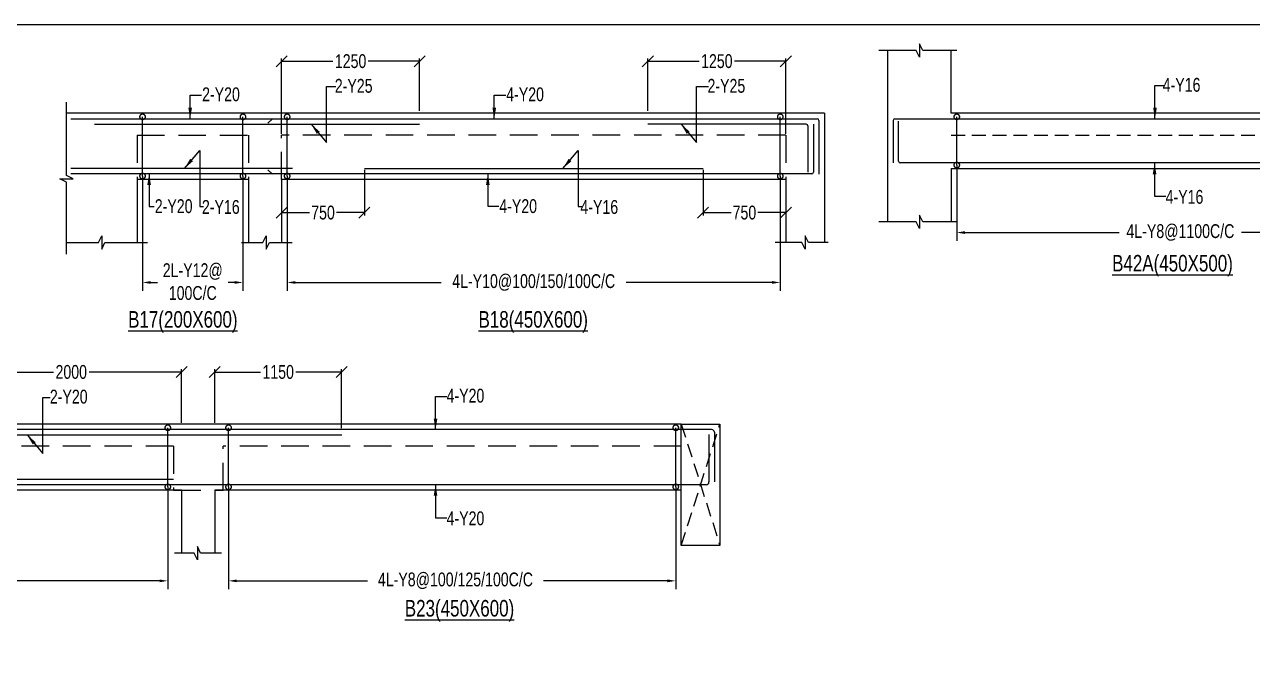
# Model space of a CAD drawing. Header units: millimetres. Extents: x 31347440 to 31744305, y -21457036 to -21063618.
# Drawn here: x 31663781 to 31674906, y -21127756 to -21121868 of the extents above; entities that cross this region are included whole.
import ezdxf

# ---------------------------------------------------------------- set-up
doc = ezdxf.new("R2010")
doc.units = ezdxf.units.MM
doc.header["$LTSCALE"] = 1000
doc.header["$MEASUREMENT"] = 0
doc.header["$PDMODE"] = 3
for name, pattern in [('CONTINOUS', [0]), ('CONTINU', [0]), ('HIDDEN', [0.375, 0.25, -0.125])]:
    doc.linetypes.add(name, pattern=pattern)
for name, color, linetype in [('-S-ARROW', 253, 'Continuous'), ('-S-MISC', 8, 'Continuous'), ('-S-STIRUP', 11, 'Continuous'), ('-STR-BEAM', 7, 'CONTINU'), ('-STR-COLUMN', 5, 'HIDDEN'), ('-STR-REINF', 3, 'Continuous'), ('-STR-RF-DIM', 8, 'CONTINOUS'), ('-STR-TEXT', 6, 'Continuous'), ('S-BEAM', 7, 'Continuous'), ('SEC TEXT', 9, 'Continuous'), ('SLAB LINE', 254, 'HIDDEN')]:
    doc.layers.add(name, color=color, linetype=linetype)
doc.styles.add('BEAM-LS', font='romans.shx', dxfattribs={"width": 0.8})
doc.styles.add('SOBHA', font='swisscl.ttf')
doc.styles.add('sobha.sed', font='swisscl.ttf')
doc.dimstyles.new('S-50', dxfattribs={"dimscale": 50, "dimtxt": 2.5, "dimasz": 2, "dimexe": 0.5, "dimexo": 0.25, "dimgap": 0.25, "dimtad": 0, "dimdec": 0, "dimrnd": 0.0005, "dimzin": 0, "dimdsep": 46, "dimtxsty": 'sobha.sed', "dimblk": 'OBLIQUE', "dimcen": 0.09, "dimclrd": 8, "dimclre": 8, "dimclrt": 6, "dimadec": 0, "dimazin": 0, "dimtfac": 1, "dimtdec": 0, "dimtofl": 0, "dimtmove": 2, "dimatfit": 3, "dimfxl": 0.18, "dimtolj": 1, "dimtzin": 0, "dimlwd": -1, "dimlwe": -1, "dimarcsym": 0})
doc.dimstyles.new('S-DIM50', dxfattribs={"dimscale": 50, "dimtxt": 2.5, "dimasz": 1.5, "dimexe": 1.5, "dimexo": 1, "dimgap": 0.5, "dimtad": 0, "dimdec": 0, "dimzin": 0, "dimdsep": 46, "dimtxsty": 'SOBHA', "dimcen": 0.09, "dimclrd": 256, "dimclre": 256, "dimclrt": 6, "dimadec": 5, "dimazin": 0, "dimtfac": 1, "dimtdec": 0, "dimtofl": 0, "dimtmove": 0, "dimatfit": 3, "dimfxl": 0.18, "dimtolj": 1, "dimtzin": 0, "dimlwd": -1, "dimlwe": -1, "dimarcsym": 0})
doc.dimstyles.new('STIRUP', dxfattribs={"dimscale": 50, "dimtxt": 2.5, "dimasz": 2.2, "dimexe": 0, "dimexo": 0, "dimgap": 0.5, "dimtad": 0, "dimdec": 0, "dimzin": 0, "dimdsep": 46, "dimtxsty": 'BEAM-LS', "dimblk": 'DOTSMALL', "dimcen": 0.09, "dimclrd": 256, "dimclre": 256, "dimclrt": 256, "dimadec": 5, "dimazin": 0, "dimtfac": 1, "dimtdec": 0, "dimtofl": 0, "dimtmove": 0, "dimatfit": 3, "dimldrblk": 'DOTSMALL', "dimfxl": 0, "dimfxlon": 1, "dimtolj": 1, "dimtzin": 0, "dimlwd": -1, "dimlwe": -1, "dimarcsym": 0})

# ---------------------------------------------------------------- blocks, each defined once
blk = doc.blocks.new('_DotSmall')
at = {"color": 0, "linetype": 'ByBlock', "const_width": 0.5}
blk.add_lwpolyline([(-0.0625, 0, 1), (0.0625, 0, 1)], format="xyb", close=True, dxfattribs=at)
blk = doc.blocks.new('*D16')
at = {"layer": '-S-STIRUP', "ltscale": 100, "transparency": 16777216}
blk.add_line((31670628, -21123241), (31670628, -21122704), dxfattribs=at)
at = {"layer": 'Defpoints', "color": 0, "linetype": 'CONTINU', "ltscale": 100, "transparency": 16777216}
for p in [(31670628, -21122704), (31670628, -21122704), (31670628, -21123241)]:
    blk.add_point(p, dxfattribs=at)
at = {"layer": '-S-STIRUP', "linetype": 'CONTINU', "ltscale": 100, "transparency": 16777216, "xscale": 100, "yscale": 100, "zscale": 100}
for p, rotation in [((31670628, -21122704), 90), ((31670628, -21123241), 270)]:
    blk.add_blockref('_DotSmall', p, dxfattribs=dict(at, rotation=rotation))
blk = doc.blocks.new('_OBLIQUE')
at = {"color": 0, "linetype": 'ByBlock'}
blk.add_line((-0.5, -0.5), (0.5, 0.5), dxfattribs=at)
blk = doc.blocks.new('*D17')
at = {"layer": '-S-STIRUP', "ltscale": 100, "transparency": 16777216}
blk.add_line((31666160, -21123241), (31666160, -21122704), dxfattribs=at)
at = {"layer": 'Defpoints', "color": 0, "linetype": 'CONTINU', "ltscale": 100, "transparency": 16777216}
for p in [(31666160, -21122704), (31666160, -21122704), (31666160, -21123241)]:
    blk.add_point(p, dxfattribs=at)
at = {"layer": '-S-STIRUP', "linetype": 'CONTINU', "ltscale": 100, "transparency": 16777216, "xscale": 100, "yscale": 100, "zscale": 100}
for p, rotation in [((31666160, -21122704), 90), ((31666160, -21123241), 270)]:
    blk.add_blockref('_DotSmall', p, dxfattribs=dict(at, rotation=rotation))
blk = doc.blocks.new('*D18')
at = {"layer": '-S-STIRUP', "ltscale": 100, "transparency": 16777216}
blk.add_line((31665760, -21123241), (31665760, -21122704), dxfattribs=at)
at = {"layer": 'Defpoints', "color": 0, "linetype": 'CONTINU', "ltscale": 100, "transparency": 16777216}
for p in [(31665760, -21122704), (31665760, -21122704), (31665760, -21123241)]:
    blk.add_point(p, dxfattribs=at)
at = {"layer": '-S-STIRUP', "linetype": 'CONTINU', "ltscale": 100, "transparency": 16777216, "xscale": 100, "yscale": 100, "zscale": 100}
for p, rotation in [((31665760, -21122704), 90), ((31665760, -21123241), 270)]:
    blk.add_blockref('_DotSmall', p, dxfattribs=dict(at, rotation=rotation))
blk = doc.blocks.new('*D19')
at = {"layer": '-S-STIRUP', "ltscale": 100, "transparency": 16777216}
blk.add_line((31664850, -21123241), (31664850, -21122704), dxfattribs=at)
at = {"layer": 'Defpoints', "color": 0, "linetype": 'CONTINU', "ltscale": 100, "transparency": 16777216}
for p in [(31664850, -21122704), (31664850, -21122704), (31664850, -21123241)]:
    blk.add_point(p, dxfattribs=at)
at = {"layer": '-S-STIRUP', "linetype": 'CONTINU', "ltscale": 100, "transparency": 16777216, "xscale": 100, "yscale": 100, "zscale": 100}
for p, rotation in [((31664850, -21122704), 90), ((31664850, -21123241), 270)]:
    blk.add_blockref('_DotSmall', p, dxfattribs=dict(at, rotation=rotation))
blk = doc.blocks.new('*D20')
at = {"layer": '-STR-RF-DIM', "transparency": 16777216}
for p, q in [((31666160, -21123241), (31666160, -21124280)), ((31670628, -21123241), (31670628, -21124280)), ((31666235, -21124205), (31667557, -21124205)), ((31670553, -21124205), (31669231, -21124205))]:
    blk.add_line(p, q, dxfattribs=at)
for points in [[(31666235, -21124192), (31666235, -21124217), (31666160, -21124205)], [(31670553, -21124192), (31670553, -21124217), (31670628, -21124205)]]:
    blk.add_solid(points, dxfattribs=at)
at = {"layer": 'Defpoints', "color": 0, "transparency": 16777216}
for p in [(31666160, -21123241, 0), (31670628, -21123241, 0), (31670628, -21124205)]:
    blk.add_point(p, dxfattribs=at)
at = {"layer": '-STR-RF-DIM', "color": 6, "transparency": 16777216, "insert": (31668394, -21124205), "char_height": 125, "attachment_point": 5, "style": 'SOBHA'}
blk.add_mtext('\\A1;4L-Y10@100/150/100C/C', dxfattribs=at)
blk = doc.blocks.new('*D21')
at = {"layer": '-STR-RF-DIM', "transparency": 16777216}
for p, q in [((31664850, -21123241), (31664850, -21124280)), ((31665760, -21123241), (31665760, -21124280)), ((31664925, -21124205), (31664984, -21124205)), ((31665685, -21124205), (31665625, -21124205))]:
    blk.add_line(p, q, dxfattribs=at)
for points in [[(31664925, -21124192), (31664925, -21124217), (31664850, -21124205)], [(31665685, -21124192), (31665685, -21124217), (31665760, -21124205)]]:
    blk.add_solid(points, dxfattribs=at)
at = {"layer": 'Defpoints', "color": 0, "transparency": 16777216}
for p in [(31664850, -21123241, 0), (31665760, -21123241, 0), (31664850, -21124205)]:
    blk.add_point(p, dxfattribs=at)
at = {"layer": '-STR-RF-DIM', "color": 6, "transparency": 16777216, "char_height": 125, "attachment_point": 5, "style": 'SOBHA'}
for s, insert in [('\\A1;2L-Y12@', (31665305, -21124106)), ('\\A1;100C/C', (31665305, -21124301))]:
    blk.add_mtext(s, dxfattribs=dict(at, insert=insert))
blk = doc.blocks.new('*D320')
at = {"color": 8, "transparency": 16777216}
for p, q in [((31669428, -21122651), (31669428, -21122175)), ((31669428, -21122200), (31669894, -21122200)), ((31670678, -21122200), (31670212, -21122200)), ((31670678, -21122859), (31670678, -21122175))]:
    blk.add_line(p, q, dxfattribs=at)
at = {"layer": 'Defpoints', "color": 0, "transparency": 16777216}
for p in [(31669428, -21122200), (31669428, -21122663, 0), (31670678, -21122871, 0)]:
    blk.add_point(p, dxfattribs=at)
at = {"color": 8, "transparency": 16777216, "xscale": 100, "yscale": 100, "zscale": 100, "rotation": 180}
blk.add_blockref('_OBLIQUE', (31669428, -21122200), dxfattribs=at)
at = {"color": 8, "transparency": 16777216, "xscale": 100, "yscale": 100, "zscale": 100}
blk.add_blockref('_OBLIQUE', (31670678, -21122200), dxfattribs=at)
at = {"color": 6, "transparency": 16777216, "insert": (31670053, -21122200), "char_height": 125, "attachment_point": 5, "style": 'sobha.sed'}
blk.add_mtext('\\A1;1250', dxfattribs=at)
blk = doc.blocks.new('*D321')
at = {"color": 8, "transparency": 16777216}
for p, q in [((31666110, -21122859), (31666110, -21122175)), ((31666110, -21122200), (31666575, -21122200)), ((31667360, -21122200), (31666894, -21122200)), ((31667360, -21122651), (31667360, -21122175))]:
    blk.add_line(p, q, dxfattribs=at)
at = {"layer": 'Defpoints', "color": 0, "transparency": 16777216}
for p in [(31667360, -21122200), (31667360, -21122663, 0), (31666110, -21122871, 0)]:
    blk.add_point(p, dxfattribs=at)
at = {"color": 8, "transparency": 16777216, "xscale": 100, "yscale": 100, "zscale": 100, "rotation": 180}
blk.add_blockref('_OBLIQUE', (31666110, -21122200), dxfattribs=at)
at = {"color": 8, "transparency": 16777216, "xscale": 100, "yscale": 100, "zscale": 100}
blk.add_blockref('_OBLIQUE', (31667360, -21122200), dxfattribs=at)
at = {"color": 6, "transparency": 16777216, "insert": (31666735, -21122200), "char_height": 125, "attachment_point": 5, "style": 'sobha.sed'}
blk.add_mtext('\\A1;1250', dxfattribs=at)
blk = doc.blocks.new('*D322')
at = {"color": 8, "transparency": 16777216}
for p, q in [((31666860, -21123184), (31666860, -21123597)), ((31666110, -21123284), (31666110, -21123597)), ((31666110, -21123572), (31666364, -21123572)), ((31666860, -21123572), (31666606, -21123572))]:
    blk.add_line(p, q, dxfattribs=at)
at = {"layer": 'Defpoints', "color": 0, "transparency": 16777216}
for p in [(31666860, -21123171, 0), (31666110, -21123271, 0), (31666860, -21123572)]:
    blk.add_point(p, dxfattribs=at)
at = {"color": 8, "transparency": 16777216, "xscale": 100, "yscale": 100, "zscale": 100, "rotation": 180}
blk.add_blockref('_OBLIQUE', (31666110, -21123572), dxfattribs=at)
at = {"color": 8, "transparency": 16777216, "xscale": 100, "yscale": 100, "zscale": 100}
blk.add_blockref('_OBLIQUE', (31666860, -21123572), dxfattribs=at)
at = {"color": 6, "transparency": 16777216, "insert": (31666485, -21123572), "char_height": 125, "attachment_point": 5, "style": 'sobha.sed'}
blk.add_mtext('\\A1;750', dxfattribs=at)
blk = doc.blocks.new('*D323')
at = {"color": 8, "transparency": 16777216}
for p, q in [((31669928, -21123184), (31669928, -21123597)), ((31670678, -21123284), (31670678, -21123597)), ((31669928, -21123572), (31670182, -21123572)), ((31670678, -21123572), (31670424, -21123572))]:
    blk.add_line(p, q, dxfattribs=at)
at = {"layer": 'Defpoints', "color": 0, "transparency": 16777216}
for p in [(31669928, -21123171, 0), (31670678, -21123271, 0), (31669928, -21123572)]:
    blk.add_point(p, dxfattribs=at)
at = {"color": 8, "transparency": 16777216, "xscale": 100, "yscale": 100, "zscale": 100, "rotation": 180}
blk.add_blockref('_OBLIQUE', (31669928, -21123572), dxfattribs=at)
at = {"color": 8, "transparency": 16777216, "xscale": 100, "yscale": 100, "zscale": 100}
blk.add_blockref('_OBLIQUE', (31670678, -21123572), dxfattribs=at)
at = {"color": 6, "transparency": 16777216, "insert": (31670303, -21123572), "char_height": 125, "attachment_point": 5, "style": 'sobha.sed'}
blk.add_mtext('\\A1;750', dxfattribs=at)
blk = doc.blocks.new('*D359')
at = {"layer": '-STR-RF-DIM', "transparency": 16777216}
for p, q in [((31676552, -21123084), (31676552, -21123827)), ((31672226, -21123141), (31672226, -21123827)), ((31672301, -21123752), (31673699, -21123752)), ((31676477, -21123752), (31674807, -21123752))]:
    blk.add_line(p, q, dxfattribs=at)
for points in [[(31672301, -21123740), (31672301, -21123765), (31672226, -21123752)], [(31676477, -21123740), (31676477, -21123765), (31676552, -21123752)]]:
    blk.add_solid(points, dxfattribs=at)
at = {"layer": 'Defpoints', "color": 0, "transparency": 16777216}
for p in [(31676552, -21123084, 178587), (31672226, -21123141, 178587), (31672226, -21123752)]:
    blk.add_point(p, dxfattribs=at)
at = {"layer": '-STR-RF-DIM', "color": 6, "transparency": 16777216, "insert": (31674253, -21123752), "char_height": 125, "attachment_point": 5, "style": 'SOBHA'}
blk.add_mtext('\\A1;4L-Y8@1100C/C', dxfattribs=at)
blk = doc.blocks.new('*D361')
at = {"layer": '-S-STIRUP', "ltscale": 100, "transparency": 16777216}
blk.add_line((31672227, -21123141), (31672227, -21122704), dxfattribs=at)
at = {"layer": 'Defpoints', "color": 0, "linetype": 'CONTINU', "ltscale": 100, "transparency": 16777216}
for p in [(31672227, -21122704), (31672227, -21122704), (31672227, -21123141)]:
    blk.add_point(p, dxfattribs=at)
at = {"layer": '-S-STIRUP', "linetype": 'CONTINU', "ltscale": 100, "transparency": 16777216, "xscale": 100, "yscale": 100, "zscale": 100}
for p, rotation in [((31672227, -21122704), 90), ((31672227, -21123141), 270)]:
    blk.add_blockref('_DotSmall', p, dxfattribs=dict(at, rotation=rotation))
blk = doc.blocks.new('*D368')
at = {"layer": '-STR-RF-DIM', "transparency": 16777216}
for p, q in [((31657829, -21126057), (31657829, -21126983)), ((31665079, -21126057), (31665079, -21126983)), ((31657904, -21126908), (31660848, -21126908)), ((31665004, -21126908), (31662522, -21126908))]:
    blk.add_line(p, q, dxfattribs=at)
for points in [[(31657904, -21126896), (31657904, -21126921), (31657829, -21126908)], [(31665004, -21126896), (31665004, -21126921), (31665079, -21126908)]]:
    blk.add_solid(points, dxfattribs=at)
at = {"layer": 'Defpoints', "color": 0, "transparency": 16777216}
for p in [(31657829, -21126057, 0), (31665079, -21126057, 0), (31665079, -21126908)]:
    blk.add_point(p, dxfattribs=at)
at = {"layer": '-STR-RF-DIM', "color": 6, "transparency": 16777216, "insert": (31661685, -21126908), "char_height": 125, "attachment_point": 5, "style": 'SOBHA'}
blk.add_mtext('\\A1;4L-Y10@100/125/100C/C', dxfattribs=at)
blk = doc.blocks.new('*D370')
at = {"layer": '-S-STIRUP', "ltscale": 100, "transparency": 16777216}
blk.add_line((31665079, -21126057), (31665079, -21125521), dxfattribs=at)
at = {"layer": 'Defpoints', "color": 0, "linetype": 'CONTINU', "ltscale": 100, "transparency": 16777216}
for p in [(31665079, -21125521), (31665079, -21125521), (31665079, -21126057)]:
    blk.add_point(p, dxfattribs=at)
at = {"layer": '-S-STIRUP', "linetype": 'CONTINU', "ltscale": 100, "transparency": 16777216, "xscale": 100, "yscale": 100, "zscale": 100}
for p, rotation in [((31665079, -21125521), 90), ((31665079, -21126057), 270)]:
    blk.add_blockref('_DotSmall', p, dxfattribs=dict(at, rotation=rotation))
blk = doc.blocks.new('*D371')
at = {"layer": '-STR-RF-DIM', "transparency": 16777216}
for p, q in [((31665629, -21126057), (31665629, -21126983)), ((31669681, -21126057), (31669681, -21126983)), ((31665704, -21126908), (31666887, -21126908)), ((31669606, -21126908), (31668482, -21126908))]:
    blk.add_line(p, q, dxfattribs=at)
for points in [[(31665704, -21126896), (31665704, -21126921), (31665629, -21126908)], [(31669606, -21126896), (31669606, -21126921), (31669681, -21126908)]]:
    blk.add_solid(points, dxfattribs=at)
at = {"layer": 'Defpoints', "color": 0, "transparency": 16777216}
for p in [(31665629, -21126057, 0), (31669681, -21126057, 0), (31665629, -21126908)]:
    blk.add_point(p, dxfattribs=at)
at = {"layer": '-STR-RF-DIM', "color": 6, "transparency": 16777216, "insert": (31667685, -21126908), "char_height": 125, "attachment_point": 5, "style": 'SOBHA'}
blk.add_mtext('\\A1;4L-Y8@100/125/100C/C', dxfattribs=at)
blk = doc.blocks.new('*D372')
at = {"layer": '-S-STIRUP', "ltscale": 100, "transparency": 16777216}
blk.add_line((31665629, -21126057), (31665629, -21125521), dxfattribs=at)
at = {"layer": 'Defpoints', "color": 0, "linetype": 'CONTINU', "ltscale": 100, "transparency": 16777216}
for p in [(31665629, -21125521), (31665629, -21125521), (31665629, -21126057)]:
    blk.add_point(p, dxfattribs=at)
at = {"layer": '-S-STIRUP', "linetype": 'CONTINU', "ltscale": 100, "transparency": 16777216, "xscale": 100, "yscale": 100, "zscale": 100}
for p, rotation in [((31665629, -21125521), 90), ((31665629, -21126057), 270)]:
    blk.add_blockref('_DotSmall', p, dxfattribs=dict(at, rotation=rotation))
blk = doc.blocks.new('*D373')
at = {"layer": '-S-STIRUP', "ltscale": 100, "transparency": 16777216}
blk.add_line((31669681, -21126057), (31669681, -21125521), dxfattribs=at)
at = {"layer": 'Defpoints', "color": 0, "linetype": 'CONTINU', "ltscale": 100, "transparency": 16777216}
for p in [(31669681, -21125521), (31669681, -21125521), (31669681, -21126057)]:
    blk.add_point(p, dxfattribs=at)
at = {"layer": '-S-STIRUP', "linetype": 'CONTINU', "ltscale": 100, "transparency": 16777216, "xscale": 100, "yscale": 100, "zscale": 100}
for p, rotation in [((31669681, -21125521), 90), ((31669681, -21126057), 270)]:
    blk.add_blockref('_DotSmall', p, dxfattribs=dict(at, rotation=rotation))
blk = doc.blocks.new('*D376')
at = {"color": 8, "transparency": 16777216}
for p, q in [((31663204, -21125575), (31663204, -21124991)), ((31663204, -21125016), (31664043, -21125016)), ((31665204, -21125016), (31664365, -21125016)), ((31665204, -21125475), (31665204, -21124991))]:
    blk.add_line(p, q, dxfattribs=at)
at = {"layer": 'Defpoints', "color": 0, "transparency": 16777216}
for p in [(31665204, -21125016), (31665204, -21125488, 0), (31663204, -21125588, 0)]:
    blk.add_point(p, dxfattribs=at)
at = {"color": 8, "transparency": 16777216, "xscale": 100, "yscale": 100, "zscale": 100, "rotation": 180}
blk.add_blockref('_OBLIQUE', (31663204, -21125016), dxfattribs=at)
at = {"color": 8, "transparency": 16777216, "xscale": 100, "yscale": 100, "zscale": 100}
blk.add_blockref('_OBLIQUE', (31665204, -21125016), dxfattribs=at)
at = {"color": 6, "transparency": 16777216, "insert": (31664204, -21125016), "char_height": 125, "attachment_point": 5, "style": 'sobha.sed'}
blk.add_mtext('\\A1;2000', dxfattribs=at)
blk = doc.blocks.new('*D377')
at = {"color": 8, "transparency": 16777216}
for p, q in [((31665504, -21125475), (31665504, -21124991)), ((31665504, -21125016), (31665920, -21125016)), ((31666654, -21125016), (31666239, -21125016)), ((31666654, -21125525), (31666654, -21124991))]:
    blk.add_line(p, q, dxfattribs=at)
at = {"layer": 'Defpoints', "color": 0, "transparency": 16777216}
for p in [(31665504, -21125016), (31665504, -21125488, 0), (31666654, -21125538, 0)]:
    blk.add_point(p, dxfattribs=at)
at = {"color": 8, "transparency": 16777216, "xscale": 100, "yscale": 100, "zscale": 100, "rotation": 180}
blk.add_blockref('_OBLIQUE', (31665504, -21125016), dxfattribs=at)
at = {"color": 8, "transparency": 16777216, "xscale": 100, "yscale": 100, "zscale": 100}
blk.add_blockref('_OBLIQUE', (31666654, -21125016), dxfattribs=at)
at = {"color": 6, "transparency": 16777216, "insert": (31666079, -21125016), "char_height": 125, "attachment_point": 5, "style": 'sobha.sed'}
blk.add_mtext('\\A1;1150', dxfattribs=at)

msp = doc.modelspace()

# ---------------------------------------------------------------- linework, layer by layer
at = {"layer": '-S-MISC', "linetype": 'ByBlock', "ltscale": 1000, "elevation": 0}
for points in [[(31672227, -21122103.2), (31671919.4, -21122103.2), (31671889.5, -21122043.5), (31671889.5, -21122163.7), (31671859.6, -21122103.2), (31671521, -21122103.4)], [(31664160, -21123947.1), (31664159.6, -21123294.9), (31664099.9, -21123265.1), (31664220.1, -21123265.1), (31664159.6, -21123235.2), (31664159.7, -21122571.4)], [(31672225.4, -21123656), (31671919.4, -21123656), (31671889.5, -21123596.3), (31671889.5, -21123716.5), (31671859.6, -21123656), (31671521, -21123656.2)], [(31664159.9, -21123842.1), (31664450.1, -21123841.4), (31664479.9, -21123781.8), (31664479.9, -21123901.9), (31664509.8, -21123841.4), (31664895.7, -21123842.3)], [(31665747.3, -21123842.3), (31665939.5, -21123841.9), (31665969.4, -21123782.2), (31665969.4, -21123902.4), (31665999.2, -21123841.9), (31666205.7, -21123842.3)], [(31671060.7, -21123842.3), (31670882.8, -21123842.3), (31670853, -21123782.6), (31670853, -21123902.8), (31670823.1, -21123842.3), (31670582.1, -21123842.3)], [(31665566.7, -21126658.4), (31665376.5, -21126658), (31665346.7, -21126598.3), (31665346.7, -21126718.5), (31665316.8, -21126658), (31665139.8, -21126658.4)]]:
    msp.add_lwpolyline(points, dxfattribs=at)
at = {"layer": '-STR-BEAM'}
for p, q in [((31671028, -21122671.4, 0), (31664159.7, -21122671.4, 0)), ((31676602, -21122671.4, 0), (31672177, -21122671.4, 0)), ((31665809.9, -21123271.4, 0), (31664799.9, -21123271.4, 0)), ((31670677.9, -21123271.4, 0), (31666109.9, -21123271.4, 0)), ((31669731.1, -21125487.5, 0), (31657404.2, -21125487.5, 0)), ((31665204.2, -21126087.5, 0), (31657704.2, -21126087.5, 0)), ((31669731.1, -21126087.5, 0), (31665504.2, -21126087.5, 0))]:
    msp.add_line(p, q, dxfattribs=at)
at = {"layer": '-STR-BEAM', "elevation": 0}
for points in [[(31679606.4, -21150567.8), (31644306.4, -21150567.8), (31644306.4, -21121867.8), (31679606.4, -21121867.8)], [(31669731.1, -21125487.5), (31670081.1, -21125487.5), (31670081.1, -21126587.5), (31669731.1, -21126587.5)]]:
    msp.add_lwpolyline(points, close=True, dxfattribs=at)
msp.add_lwpolyline([(31672177, -21123171.4), (31676602, -21123171.4)], dxfattribs=at)
at = {"layer": '-STR-COLUMN', "linetype": 'Continuous', "ltscale": 10}
for p, q in [((31671602, -21123656.1, 0), (31671602, -21122103.2, 0)), ((31672177, -21122671.4, 0), (31672177, -21122103.2, 0)), ((31671028, -21122671.4, 0), (31671028, -21123842.3, 0)), ((31672177, -21123171.4, 0), (31672177, -21123656, 0)), ((31664799.9, -21123271.4, 0), (31664799.9, -21123842.3, 0)), ((31665809.9, -21123271.4, 0), (31665809.9, -21123842.3, 0)), ((31666109.9, -21123271.4, 0), (31666109.9, -21123842.3, 0)), ((31670677.9, -21123271.4, 0), (31670677.9, -21123842.3, 0)), ((31665204.2, -21126087.5, 0), (31665204.2, -21126658.4, 0)), ((31665504.2, -21126087.5, 0), (31665504.2, -21126658.4, 0))]:
    msp.add_line(p, q, dxfattribs=at)
at = {"layer": '-STR-REINF', "ltscale": 10}
for p, q in [((31664199.9, -21122721.4, 0), (31670963, -21122721.4, 0)), ((31665986.1, -21122761.4, 0), (31666026.1, -21122721.4, 0)), ((31670978, -21122736.4, 0), (31670978, -21123222, 0)), ((31671652, -21122736.4, 0), (31671652, -21123122, 0)), ((31671667, -21122721.4, 0), (31676886.7, -21122721.4, 0)), ((31671700, -21123106.4, 0), (31671700, -21122744.4, 0)), ((31664413.6, -21122771.4, 0), (31667359.9, -21122771.4, 0)), ((31670863, -21122771.4, 0), (31669427.9, -21122771.4, 0)), ((31670878, -21122786.4, 0), (31670878, -21123206.4, 0)), ((31670928, -21122771.4, 0), (31670928, -21123206.4, 0)), ((31666209.9, -21123171.4, 0), (31664199.9, -21123171.4, 0)), ((31665986.1, -21123184.1, 0), (31666026.1, -21123224.1, 0)), ((31666859.9, -21123171.4, 0), (31669927.9, -21123171.4, 0)), ((31676836.7, -21123121.4, 0), (31671715, -21123121.4, 0)), ((31670913, -21123221.4, 0), (31664199.9, -21123221.4, 0)), ((31670006.1, -21125537.5, 0), (31657479.2, -21125537.5, 0)), ((31666654.2, -21125587.5, 0), (31663204.2, -21125587.5, 0)), ((31669981.1, -21125582.6, 0), (31669981.1, -21126012.5, 0)), ((31670031.1, -21125562.5, 0), (31670031.1, -21126012.5, 0)), ((31669956.1, -21126037.5, 0), (31657529.2, -21126037.5, 0)), ((31657629.2, -21125987.5, 0), (31665129.2, -21125987.5, 0))]:
    msp.add_line(p, q, dxfattribs=at)
for centre, radius, start, end in [((31670963, -21122736.4, 0), 15, 0, 90), ((31671667, -21122736.4, 0), 15, 90, 180), ((31670863, -21122786.4, 0), 15, 0, 90), ((31671715, -21123106.4, 0), 15, 180, 270), ((31670913, -21123206.4, 0), 15, 270, 0), ((31669956.1, -21126012.5, 0), 25, 270, 0)]:
    msp.add_arc(centre, radius, start, end, dxfattribs=at)
at = {"layer": '-STR-REINF', "ltscale": 10, "extrusion": (-3.52944e-08, 0, 1)}
msp.add_arc((31670006.1, -21125562.5, -1.1), 25, 0, 90, dxfattribs=at)
at = {"layer": 'S-BEAM', "linetype": 'HIDDEN', "ltscale": 0.5}
for p, q in [((31669731.1, -21126587.5, 0), (31670081.1, -21125487.5, 0)), ((31669731.1, -21125487.5, 0), (31670081.1, -21126587.5, 0))]:
    msp.add_line(p, q, dxfattribs=at)
at = {"layer": 'SLAB LINE', "color": 8, "linetype": 'HIDDEN'}
for p, q in [((31664799.9, -21122871.4, 0), (31664799.9, -21123271.4, 0)), ((31665809.9, -21122871.4, 0), (31665809.9, -21123271.4, 0)), ((31670677.9, -21122871.4, 0), (31666109.9, -21122871.4, 0)), ((31666109.9, -21123271.4, 0), (31666109.9, -21122871.4, 0)), ((31670677.9, -21122871.4, 0), (31670677.9, -21123271.4, 0)), ((31665129.2, -21125687.5, 0), (31657779.2, -21125687.5, 0)), ((31669731.1, -21125687.5, 0), (31665579.2, -21125687.5, 0))]:
    msp.add_line(p, q, dxfattribs=at)
at = {"layer": 'SLAB LINE', "color": 8, "linetype": 'HIDDEN', "ltscale": 0.5}
msp.add_line((31672177, -21122871.4, 0), (31676602, -21122871.4, 0), dxfattribs=at)
at = {"layer": 'SLAB LINE', "color": 8, "linetype": 'HIDDEN', "elevation": 0}
for points in [[(31664799.9, -21122871.4), (31665809.9, -21122871.4)], [(31665129.2, -21125687.5), (31665129.2, -21126087.5), (31665579.2, -21126087.5), (31665579.2, -21125687.5)]]:
    msp.add_lwpolyline(points, dxfattribs=at)

# ---------------------------------------------------------------- texts
at = {"layer": '-STR-TEXT', "color": 6, "style": 'SOBHA'}
for s, p in [('2-Y25', (31666592.1, -21122485.5, 0)), ('2-Y25', (31669968.6, -21122485.5, 0)), ('4-Y16', (31674092.6, -21122476.5, 0)), ('4-Y16', (31674119, -21123491.4, 0)), ('2-Y16', (31665388.1, -21123583, 0)), ('4-Y16', (31668817.1, -21123583, 0)), ('2-Y20', (31664010.4, -21125301.6, 0)), ('4-Y20', (31667604.6, -21125292.7, 0)), ('4-Y20', (31667604.6, -21126403.8, 0))]:
    msp.add_text(s, height=125, dxfattribs=at).set_placement(p)
at = {"layer": '-STR-TEXT', "color": 6, "char_height": 125, "style": 'SOBHA'}
for s, insert, attachment_point in [('\\A1;2-Y20', (31665389.8, -21122437.1, 0), 1), ('\\A1;4-Y20', (31668144.9, -21122437.1, 0), 1), ('\\A1;2-Y20', (31664961.2, -21123577.7, 0), 7), ('\\A1;4-Y20', (31668082.3, -21123577.1, 0), 7)]:
    msp.add_mtext(s, dxfattribs=dict(at, insert=insert, attachment_point=attachment_point))
at = {"layer": 'SEC TEXT', "color": 4, "linetype": 'ByBlock', "style": 'sobha.sed'}
for s, rotation, p in [('%%UB42A(450X500)', 0.01072, (31673634.2, -21124105.3, 0)), ('%%UB17(200X600)', 0.01072, (31664719.4, -21124614.1, 0)), ('%%UB18(450X600)', 0.01072, (31667893.9, -21124614.1, 0)), ('%%UB23(450X600)', 359.98928, (31667226, -21127231.6, 0))]:
    msp.add_text(s, height=150, rotation=rotation, dxfattribs=at).set_placement(p)

# ---------------------------------------------------------------- dimensions: what is measured, and where the dimension line sits
at = {"layer": '-S-STIRUP', "linetype": 'CONTINU', "ltscale": 100}
for base, p1, p2, picture, middle in [((31664849.9, -21122704.4, 0), (31664849.9, -21123241.1, 0), (31664849.9, -21122704.4, 0), '*D19', (31664849.9, -21122972.7, 0)), ((31665759.9, -21122704.4, 0), (31665759.9, -21123241.1, 0), (31665759.9, -21122704.4, 0), '*D18', (31665759.9, -21122972.7, 0)), ((31666159.9, -21122704.4, 0), (31666159.9, -21123241.1, 0), (31666159.9, -21122704.4, 0), '*D17', (31666159.9, -21122972.7, 0)), ((31670628.1, -21122704.4, 178586.6), (31670628.1, -21123241.1, 178586.6), (31670628.1, -21122704.4, 178586.6), '*D16', (31670628.1, -21122972.7, 178586.6)), ((31672226.8, -21122704.4, 178586.6), (31672226.8, -21123141.1, 178586.6), (31672226.8, -21122704.4, 178586.6), '*D361', (31672226.8, -21122922.7, 178586.6)), ((31665079.2, -21125520.5, 0), (31665079.2, -21126057.2, 0), (31665079.2, -21125520.5, 0), '*D370', (31665079.2, -21125788.9, 0)), ((31665629.2, -21125520.5, 0), (31665629.2, -21126057.2, 0), (31665629.2, -21125520.5, 0), '*D372', (31665629.2, -21125788.9, 0)), ((31669681.1, -21125520.5, 0), (31669681.1, -21126057.2, 0), (31669681.1, -21125520.5, 0), '*D373', (31669681.1, -21125788.9, 0))]:
    dim = msp.add_linear_dim(base=base, p1=p1, p2=p2, angle=90, text=' ', dimstyle='STIRUP', override={"dimasz": 2}, dxfattribs=at)
    dim.commit()
    dim.dimension.update_dxf_attribs({"geometry": picture, "text_midpoint": middle})
at = {"layer": '-STR-RF-DIM'}
for base, p1, p2, text, picture, middle in [((31672226.1, -21123752.5, 0), (31676552.2, -21123084.2, 178586.6), (31672226.1, -21123141.1, 178586.6), '4L-Y8@1100C/C', '*D359', (31674253.1, -21123752.5, 0)), ((31664849.9, -21124205, 0), (31665759.9, -21123241.1, 0), (31664849.9, -21123241.1, 0), '2L-Y12@\\X100C/C', '*D21', (31665304.9, -21124205, 0)), ((31665629.2, -21126908.4, 0), (31669681.1, -21126057.2, 0), (31665629.2, -21126057.2, 0), '4L-Y8@100/125/100C/C', '*D371', (31667684.7, -21126908.4, 0))]:
    dim = msp.add_linear_dim(base=base, p1=p1, p2=p2, angle=180, text=text, dimstyle='S-DIM50', override={"dimscale": 1, "dimtxt": 125, "dimasz": 75, "dimexe": 75, "dimexo": 0, "dimgap": 25, "dimsah": 1, "dimcen": 4.5, "dimfxl": 75}, dxfattribs=at)
    dim.commit()
    dim.dimension.update_dxf_attribs({"geometry": picture, "text_midpoint": middle, "dimtype": 160})
for base, p1, p2, text, picture, middle in [((31670627.9, -21124205, 0), (31666159.9, -21123241.1, 0), (31670627.9, -21123241.1, 0), '4L-Y10@100/150/100C/C', '*D20', (31668393.9, -21124205, 0)), ((31665079.2, -21126908.4, 0), (31657829.2, -21126057.2, 0), (31665079.2, -21126057.2, 0), '4L-Y10@100/125/100C/C', '*D368', (31661685.1, -21126908.4, 0))]:
    dim = msp.add_linear_dim(base=base, p1=p1, p2=p2, text=text, dimstyle='S-DIM50', override={"dimscale": 1, "dimtxt": 125, "dimasz": 75, "dimexe": 75, "dimexo": 0, "dimgap": 25, "dimsah": 1, "dimcen": 4.5, "dimfxl": 75}, dxfattribs=at)
    dim.commit()
    dim.dimension.update_dxf_attribs({"geometry": picture, "text_midpoint": middle, "dimtype": 160})
at = {"color": 1}
for base, p1, p2, picture, middle in [((31667359.9, -21122200, 0), (31666109.9, -21122871.4, 0), (31667359.9, -21122663, 0), '*D321', (31666734.9, -21122200, 0)), ((31669927.9, -21123572.5, 0), (31670677.9, -21123271.4, 0), (31669927.9, -21123171.4, 0), '*D323', (31670302.9, -21123572.5, 0))]:
    dim = msp.add_linear_dim(base=base, p1=p1, p2=p2, angle=180, dimstyle='S-50', override={"dimclrd": 8}, dxfattribs=at)
    dim.commit()
    dim.dimension.update_dxf_attribs({"geometry": picture, "text_midpoint": middle})
for base, p1, p2, picture, middle in [((31669427.9, -21122200, 0), (31670677.9, -21122871.4, 0), (31669427.9, -21122663, 0), '*D320', (31670052.9, -21122200, 0)), ((31666859.9, -21123572.5, 0), (31666109.9, -21123271.4, 0), (31666859.9, -21123171.4, 0), '*D322', (31666484.9, -21123572.5, 0))]:
    dim = msp.add_linear_dim(base=base, p1=p1, p2=p2, dimstyle='S-50', override={"dimclrd": 8}, dxfattribs=at)
    dim.commit()
    dim.dimension.update_dxf_attribs({"geometry": picture, "text_midpoint": middle})
dim = msp.add_linear_dim(base=(31665204.2, -21125016.1, 0), p1=(31663204.2, -21125587.5, 0), p2=(31665204.2, -21125487.5, 0), dimstyle='S-50', dxfattribs=at)
dim.commit()
dim.dimension.update_dxf_attribs({"geometry": '*D376', "text_midpoint": (31664204.2, -21125016.1, 0)})
dim = msp.add_linear_dim(base=(31665504.2, -21125016.1, 0), p1=(31666654.2, -21125537.5, 0), p2=(31665504.2, -21125487.5, 0), angle=180, dimstyle='S-50', dxfattribs=at)
dim.commit()
dim.dimension.update_dxf_attribs({"geometry": '*D377', "text_midpoint": (31666079.2, -21125016.1, 0)})

# ---------------------------------------------------------------- leaders
at = {"layer": '-S-ARROW'}
for points, override in [([(31674022.6, -21122721.4, 0), (31674022.6, -21122421.4, 0), (31674105, -21122421.4, 0)], {"dimasz": 2, "dimgap": 0.1, "dimtad": 0}), ([(31666377.8, -21122771.4, 0), (31666517, -21122937.6, 0), (31666517, -21122430.3, 0), (31666599.9, -21122430.3, 0)], {"dimgap": 0.1}), ([(31669729.3, -21122771.4, 0), (31669868.5, -21122937.6, 0), (31669868.5, -21122430.3, 0), (31669976.4, -21122430.3, 0)], {"dimgap": 0.1}), ([(31665229.5, -21123171.4, 0), (31665368.5, -21123007.9, 0), (31665368.5, -21123515.2, 0), (31665402.4, -21123515.2, 0)], {"dimgap": 0.1}), ([(31668658.5, -21123171.4, 0), (31668797.5, -21123007.9, 0), (31668797.5, -21123515.2, 0), (31668831.4, -21123515.2, 0)], {"dimgap": 0.1}), ([(31674018.9, -21123124.1, 0), (31674018.9, -21123424.1, 0), (31674122.3, -21123424.1, 0)], {"dimasz": 2, "dimgap": 0.1, "dimtad": 0}), ([(31663804.1, -21125586.5, 0), (31663946.3, -21125753.7, 0), (31663946.3, -21125246.4, 0), (31664013.7, -21125246.4, 0)], {"dimgap": 0.1}), ([(31667504.5, -21125537.5, 0), (31667504.5, -21125237.5, 0), (31667608, -21125237.5, 0)], {"dimasz": 2, "dimgap": 0.1, "dimtad": 0}), ([(31667504.5, -21126036.5, 0), (31667504.5, -21126336.5, 0), (31667608, -21126336.5, 0)], {"dimasz": 2, "dimgap": 0.1, "dimtad": 0})]:
    msp.add_leader(points, dimstyle='S-50', override=override, dxfattribs=at)
at = {"layer": '-S-ARROW', "annotation_type": 0, "has_hookline": 1, "hookline_direction": 1}
for points, text_width in [([(31665281.4, -21122721.4, 0), (31665281.4, -21122508.6, 0), (31665384.8, -21122507.2, 0)], 353.5), ([(31668036.5, -21122721.4, 0), (31668036.5, -21122508.6, 0), (31668139.9, -21122507.2, 0)], 355.3), ([(31664909.6, -21123221.4, 0), (31664909.6, -21123515.2, 0), (31664956.2, -21123515.2, 0)], 353.5), ([(31667978.3, -21123221.4, 0), (31667978.3, -21123514.6, 0), (31668077.3, -21123514.6, 0)], 355.3)]:
    msp.add_leader(points, dimstyle='S-50', override={"dimasz": 2, "dimgap": 0.1, "dimtad": 0}, dxfattribs=dict(at, text_width=text_width))

doc.saveas('drawing.dxf')
